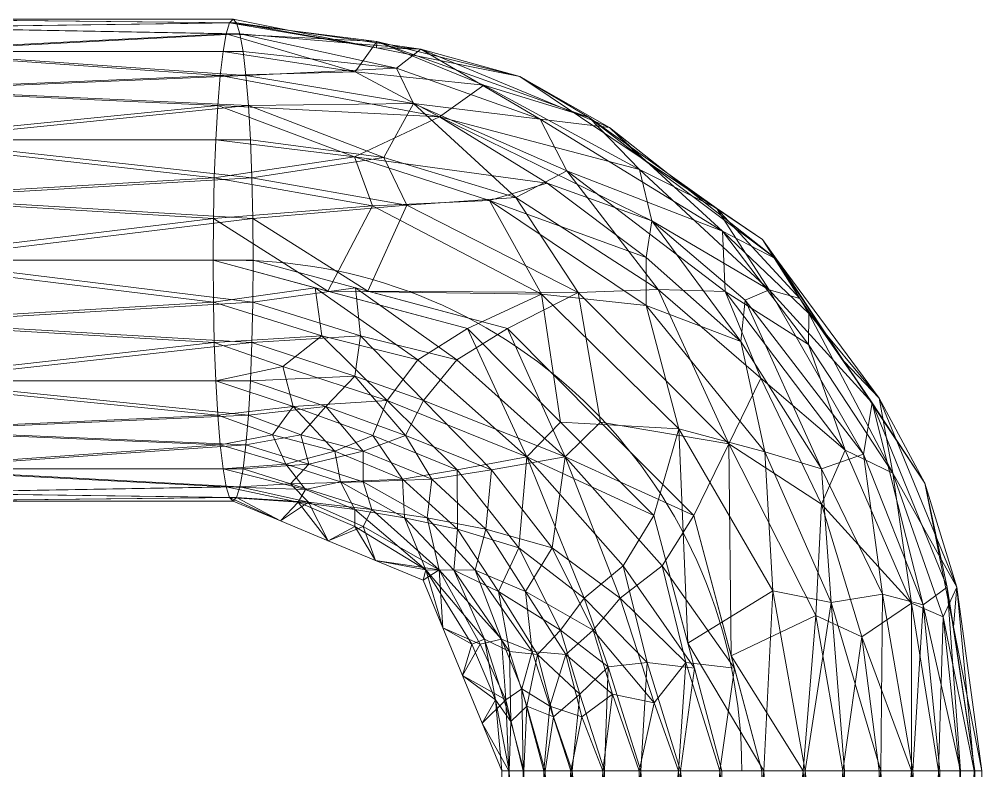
# Model space of a CAD drawing. Header units: inches. Extents: x -3326 to -59, y 8 to 1043.
# Drawn here: x -2517.471 to -2514.845, y 459.68 to 461.73 of the extents above; entities that cross this region are included whole.
import ezdxf

# ---------------------------------------------------------------- set-up
doc = ezdxf.new("R2010")
doc.units = ezdxf.units.IN
doc.header["$MEASUREMENT"] = 0
doc.layers.add('F-SPRN', color=10, linetype='Continuous', lineweight=9)
doc.layers.add('P-PIPE', color=10, linetype='Continuous', lineweight=9)

# ---------------------------------------------------------------- blocks, each defined once
blk = doc.blocks.new('Victaulic-VicPress316-Elbow 90-45deg Style P568_P571 - Standard-1244383-05 - Fourth Level')
at = {"layer": 'P-PIPE'}
blk.add_line((-1.393, 0), (-2.33, 0), dxfattribs=at)
at = {"layer": 'P-PIPE', "extrusion": (0, 0, -1)}
blk.add_arc((1.393, -1.393), 1.393, 90, 180, dxfattribs=at)
at = {"layer": 'P-PIPE'}
mesh = blk.add_polyface(dxfattribs=at)
corners = [(-2.33, 0, 0.6575), (-1.393, 0, 0.6575), (-1.393, 0.1142, 0.6475), (-1.393, 0.2249, 0.6178), (-1.393, 0.3288, 0.5694), (-1.393, 0.4226, 0.5037), (-1.393, 0.5037, 0.4226), (-1.393, 0.5694, 0.3287), (-1.393, 0.6179, 0.2249), (-1.393, 0.6475, 0.1142), (-1.393, 0.6575), (-2.33, 0.6575), (-2.33, 0.6351, 0.1702), (-2.33, 0.5694, 0.3287), (-2.33, 0.4649, 0.4649), (-2.33, 0.3287, 0.5694), (-2.33, 0.1702, 0.6351)]
mesh.append_faces([[corners[k] for k in face] for face in [(2, 0, 1)]], dxfattribs={"vtx0": -1})
mesh.append_faces([[corners[k] for k in face] for face in [(3, 15, 16), (15, 4, 5), (16, 2, 3), (15, 3, 4), (6, 13, 14), (9, 11, 12), (8, 12, 13), (13, 6, 7)]], dxfattribs={"vtx0": -1, "vtx2": -1})
mesh.append_faces([[corners[k] for k in face] for face in [(16, 0, 2), (14, 15, 5), (7, 8, 13), (8, 9, 12), (5, 6, 14)]], dxfattribs={"vtx1": -1, "vtx2": -1})
mesh.append_faces([[corners[k] for k in face] for face in [(9, 10, 11)]], dxfattribs={"vtx2": -1})
mesh = blk.add_polyface(dxfattribs=at)
corners = [(-2.33, 0.6575), (-1.393, 0.6575), (-1.393, 0.6475, -0.1142), (-1.393, 0.6178, -0.2249), (-1.393, 0.5694, -0.3288), (-1.393, 0.5037, -0.4226), (-1.393, 0.4226, -0.5037), (-1.393, 0.3287, -0.5694), (-1.393, 0.2249, -0.6179), (-1.393, 0.1142, -0.6475), (-1.393, 0, -0.6575), (-2.33, 0, -0.6575), (-2.33, 0.1702, -0.6351), (-2.33, 0.3287, -0.5694), (-2.33, 0.4649, -0.4649), (-2.33, 0.5694, -0.3287), (-2.33, 0.6351, -0.1702)]
mesh.append_faces([[corners[k] for k in face] for face in [(2, 0, 1)]], dxfattribs={"vtx0": -1})
mesh.append_faces([[corners[k] for k in face] for face in [(7, 13, 6)]], dxfattribs={"vtx0": -1, "vtx1": -1})
mesh.append_faces([[corners[k] for k in face] for face in [(3, 15, 16), (15, 4, 5), (16, 2, 3), (15, 3, 4), (6, 13, 14), (8, 12, 13), (13, 7, 8)]], dxfattribs={"vtx0": -1, "vtx2": -1})
mesh.append_faces([[corners[k] for k in face] for face in [(16, 0, 2), (14, 15, 5), (11, 12, 9), (8, 9, 12), (5, 6, 14)]], dxfattribs={"vtx1": -1, "vtx2": -1})
mesh.append_faces([[corners[k] for k in face] for face in [(9, 10, 11)]], dxfattribs={"vtx2": -1})
mesh = blk.add_polyface(dxfattribs=at)
corners = [(-1.393, 0, -0.6575), (-1.393, 0.1142, -0.6475), (-1.393, 0.2249, -0.6179), (-1.393, 0.3287, -0.5694), (-1.393, 0.4226, -0.5037), (-1.393, 0.5037, -0.4226), (-1.393, 0.5694, -0.3288), (-1.393, 0.6178, -0.2249), (-1.393, 0.6475, -0.1142), (-1.393, 0.6575), (-0.6083, 0.5014), (0.0569, 0.0569), (0.5014, -0.6083), (0.6575, -1.393), (0.6475, -1.393, -0.1142), (0.6178, -1.393, -0.2249), (0.5694, -1.393, -0.3288), (0.5037, -1.393, -0.4226), (0.4226, -1.393, -0.5037), (0.3287, -1.393, -0.5694), (0.2249, -1.393, -0.6179), (0.1142, -1.393, -0.6475), (0, -1.393, -0.6575), (-0.1866, -0.6965, -0.6575), (-0.6965, -0.1866, -0.6575), (-0.085, -0.085, -0.4729), (0.3847, -0.5808, -0.3422), (-0.5808, 0.3847, -0.3422), (-0.666, 0.1713, -0.5675), (0.1713, -0.666, -0.5675), (-0.892, 0.5758, -0.1566), (0.5758, -0.892, -0.1566), (0.4277, -0.9358, -0.4447), (-0.9358, 0.4277, -0.4447), (-1.0791, -0.0841, -0.6575), (-0.0841, -1.0791, -0.6575), (-0.9697, 0.1505, -0.6239), (0.1505, -0.9697, -0.6239), (-0.5009, -0.0877, -0.6301), (-0.0877, -0.5009, -0.6301), (-0.3768, 0.3624, -0.1694), (0.3624, -0.3768, -0.1694), (-0.0785, 0.079, -0.3088), (0.244, -0.518, -0.4667), (-0.518, 0.244, -0.4667), (0.1513, -0.23, -0.3747), (0.5242, -0.9731, -0.3284), (-0.9731, 0.5242, -0.3284), (-0.2761, -0.0798, -0.5681), (-1.0279, 0.2807, -0.5743), (0.2807, -1.0279, -0.5743), (0.0064, -0.3215, -0.5439), (-1.0007, 0.5795), (0.5795, -1.0007), (-0.4416, -0.4416, -0.6575), (-0.2757, 0.2792), (0.2792, -0.2757), (0.0809, 0.0026, -0.1638), (0.1614, -0.145, -0.2679)]
mesh.append_faces([[corners[k] for k in face] for face in [(20, 50, 19), (24, 38, 54), (6, 47, 5), (18, 32, 17), (17, 46, 16), (23, 39, 35), (16, 46, 15), (3, 49, 2), (54, 39, 23)]], dxfattribs={"vtx0": -1, "vtx1": -1})
mesh.append_faces([[corners[k] for k in face] for face in [(49, 36, 2), (33, 27, 44), (36, 49, 28), (50, 29, 32), (38, 34, 36), (28, 33, 44), (4, 33, 49), (8, 52, 30), (37, 21, 35), (33, 5, 47), (39, 29, 37), (31, 15, 46), (28, 38, 36), (35, 39, 37), (32, 26, 46), (12, 31, 41), (36, 34, 1), (32, 18, 50), (27, 30, 40), (27, 33, 47), (42, 27, 40), (32, 46, 17), (29, 43, 32), (31, 53, 14), (42, 57, 58), (40, 30, 10), (38, 28, 48), (37, 29, 50), (26, 32, 43), (41, 31, 26), (48, 44, 25), (25, 51, 48), (39, 54, 38), (27, 42, 44), (40, 55, 57), (42, 40, 57), (45, 43, 25), (56, 41, 57), (26, 43, 45), (25, 43, 51), (28, 44, 48), (25, 44, 42), (41, 26, 58), (42, 45, 25), (46, 26, 31), (47, 30, 27), (30, 47, 7), (48, 39, 38), (29, 39, 51), (28, 49, 33), (37, 50, 20), (48, 51, 39), (29, 51, 43), (45, 42, 58), (45, 58, 26), (58, 57, 41)]], dxfattribs={"vtx0": -1, "vtx1": -1, "vtx2": -1})
mesh.append_faces([[corners[k] for k in face] for face in [(30, 7, 8), (33, 4, 5), (36, 1, 2), (31, 12, 53), (40, 10, 55)]], dxfattribs={"vtx0": -1, "vtx2": -1})
mesh.append_faces([[corners[k] for k in face] for face in [(9, 52, 8), (13, 14, 53)]], dxfattribs={"vtx1": -1})
mesh.append_faces([[corners[k] for k in face] for face in [(3, 4, 49), (24, 34, 38), (20, 21, 37), (6, 7, 47), (55, 11, 57), (14, 15, 31), (56, 12, 41), (18, 19, 50), (52, 10, 30), (11, 56, 57)]], dxfattribs={"vtx1": -1, "vtx2": -1})
mesh.append_faces([[corners[k] for k in face] for face in [(34, 0, 1), (21, 22, 35)]], dxfattribs={"vtx2": -1})
mesh = blk.add_polyface(dxfattribs=at)
corners = [(0, -1.393, 0.6575), (0.1142, -1.393, 0.6475), (0.2249, -1.393, 0.6178), (0.3288, -1.393, 0.5694), (0.4226, -1.393, 0.5037), (0.5037, -1.393, 0.4226), (0.5694, -1.393, 0.3287), (0.6179, -1.393, 0.2249), (0.6475, -1.393, 0.1142), (0.6575, -1.393), (0.5014, -0.6083), (0.0569, 0.0569), (-0.6083, 0.5014), (-1.393, 0.6575), (-1.393, 0.6475, 0.1142), (-1.393, 0.6179, 0.2249), (-1.393, 0.5694, 0.3287), (-1.393, 0.5037, 0.4226), (-1.393, 0.4226, 0.5037), (-1.393, 0.3288, 0.5694), (-1.393, 0.2249, 0.6178), (-1.393, 0.1142, 0.6475), (-1.393, 0, 0.6575), (-0.6965, -0.1866, 0.6575), (-0.1866, -0.6965, 0.6575), (-0.2125, 0.1074, 0.4073), (0.3619, -0.5295, 0.3398), (0.1095, -0.5229, 0.5608), (-0.685, 0.4777, 0.2522), (-0.6441, 0.1628, 0.5665), (-0.7914, 0.3917, 0.438), (0.5758, -0.892, 0.1566), (0.4225, -0.9113, 0.4436), (0.1368, -0.902, 0.6218), (-1.0791, -0.0841, 0.6575), (-0.9597, 0.1487, 0.6236), (-0.9863, 0.5968, 0.1592), (-1.0288, 0.5144, 0.3621), (-0.4957, -0.0925, 0.6303), (0.3706, -0.3894, 0.1662), (-0.12, -0.4599, 0.6308), (0.0985, -0.0809, 0.283), (-0.2151, -0.1236, 0.5636), (0.0365, -0.2218, 0.4746), (0.5232, -0.9403, 0.3172), (0.2905, -0.9337, 0.5553), (-0.2584, 0.2473, 0.2656), (-0.4071, 0.3894, 0.133), (-0.0575, 0.1425, 0.1418), (-0.2757, 0.2792), (0.2792, -0.2757), (0.2582, -0.5696, 0.4773), (-1.0133, 0.2822, 0.5717), (-0.4929, 0.2105, 0.4832), (-0.2204, 0.0074, 0.4944), (0.5795, -1.0007), (-0.0933, -1.0448, 0.6575), (-1.0007, 0.5795), (-0.4416, -0.4416, 0.6575), (0.0414, -0.1091, 0.3863), (0.1727, -0.1041, 0.1706)]
mesh.append_faces([[corners[k] for k in face] for face in [(15, 36, 14), (6, 44, 5), (5, 32, 4), (23, 38, 34), (20, 52, 19), (3, 45, 2), (56, 40, 24), (17, 37, 16), (11, 60, 50)]], dxfattribs={"vtx0": -1, "vtx1": -1})
mesh.append_faces([[corners[k] for k in face] for face in [(37, 28, 36), (36, 57, 14), (37, 36, 15), (17, 30, 37), (46, 47, 28), (39, 41, 26), (58, 40, 38), (18, 52, 30), (52, 35, 29), (40, 27, 42), (38, 29, 35), (30, 52, 53), (46, 28, 30), (46, 25, 41), (29, 53, 52), (5, 44, 32), (39, 31, 10), (55, 31, 8), (12, 36, 47), (33, 2, 45), (45, 27, 33), (27, 51, 43), (34, 38, 35), (42, 38, 40), (42, 27, 43), (44, 26, 32), (35, 21, 34), (37, 30, 28), (39, 44, 31), (29, 38, 42), (40, 33, 27), (51, 26, 59), (60, 39, 50), (56, 33, 40), (46, 30, 25), (60, 48, 41), (53, 29, 54), (43, 54, 42), (25, 43, 59), (32, 26, 51), (26, 44, 39), (31, 44, 7), (27, 45, 51), (32, 45, 4), (47, 36, 28), (47, 46, 48), (47, 48, 49), (48, 46, 41), (59, 43, 51), (32, 51, 45), (35, 52, 20), (53, 25, 30), (25, 53, 54), (25, 54, 43), (42, 54, 29), (33, 56, 1), (59, 41, 25), (41, 59, 26), (11, 48, 60), (60, 41, 39)]], dxfattribs={"vtx0": -1, "vtx1": -1, "vtx2": -1})
mesh.append_faces([[corners[k] for k in face] for face in [(31, 7, 8), (38, 23, 58), (36, 12, 57)]], dxfattribs={"vtx0": -1, "vtx2": -1})
mesh.append_faces([[corners[k] for k in face] for face in [(9, 55, 8), (0, 1, 56), (13, 14, 57)]], dxfattribs={"vtx1": -1})
mesh.append_faces([[corners[k] for k in face] for face in [(1, 2, 33), (20, 21, 35), (6, 7, 44), (17, 18, 30), (15, 16, 37), (58, 24, 40), (3, 4, 45), (11, 49, 48), (49, 12, 47), (10, 50, 39), (18, 19, 52), (55, 10, 31)]], dxfattribs={"vtx1": -1, "vtx2": -1})
mesh.append_faces([[corners[k] for k in face] for face in [(21, 22, 34)]], dxfattribs={"vtx2": -1})
mesh = blk.add_polyface(dxfattribs=at)
corners = [(-2.33, 0, -0.6575), (-1.393, 0, -0.6575), (-1.393, -0.1142, -0.6475), (-1.393, -0.2249, -0.6178), (-1.393, -0.3288, -0.5694), (-1.393, -0.4226, -0.5037), (-1.393, -0.5037, -0.4226), (-1.393, -0.5694, -0.3287), (-1.393, -0.6179, -0.2249), (-1.393, -0.6475, -0.1142), (-1.393, -0.6575), (-2.33, -0.6575), (-2.33, -0.6351, -0.1702), (-2.33, -0.5694, -0.3287), (-2.33, -0.4649, -0.4649), (-2.33, -0.3287, -0.5694), (-2.33, -0.1702, -0.6351)]
mesh.append_faces([[corners[k] for k in face] for face in [(2, 0, 1)]], dxfattribs={"vtx0": -1})
mesh.append_faces([[corners[k] for k in face] for face in [(7, 13, 6)]], dxfattribs={"vtx0": -1, "vtx1": -1})
mesh.append_faces([[corners[k] for k in face] for face in [(3, 15, 16), (15, 4, 5), (16, 2, 3), (15, 3, 4), (6, 13, 14), (8, 12, 13), (13, 7, 8)]], dxfattribs={"vtx0": -1, "vtx2": -1})
mesh.append_faces([[corners[k] for k in face] for face in [(16, 0, 2), (14, 15, 5), (11, 12, 9), (8, 9, 12), (5, 6, 14)]], dxfattribs={"vtx1": -1, "vtx2": -1})
mesh.append_faces([[corners[k] for k in face] for face in [(9, 10, 11)]], dxfattribs={"vtx2": -1})
mesh = blk.add_polyface(dxfattribs=at)
corners = [(-2.33, -0.6575), (-1.393, -0.6575), (-1.393, -0.6475, 0.1142), (-1.393, -0.6179, 0.2249), (-1.393, -0.5694, 0.3287), (-1.393, -0.5037, 0.4226), (-1.393, -0.4226, 0.5037), (-1.393, -0.3288, 0.5694), (-1.393, -0.2249, 0.6178), (-1.393, -0.1142, 0.6475), (-1.393, 0, 0.6575), (-2.33, 0, 0.6575), (-2.33, -0.1702, 0.6351), (-2.33, -0.3287, 0.5694), (-2.33, -0.4649, 0.4649), (-2.33, -0.5694, 0.3287), (-2.33, -0.6351, 0.1702)]
mesh.append_faces([[corners[k] for k in face] for face in [(2, 0, 1)]], dxfattribs={"vtx0": -1})
mesh.append_faces([[corners[k] for k in face] for face in [(3, 15, 16), (15, 4, 5), (16, 2, 3), (15, 3, 4), (6, 13, 14), (8, 12, 13), (13, 6, 7)]], dxfattribs={"vtx0": -1, "vtx2": -1})
mesh.append_faces([[corners[k] for k in face] for face in [(16, 0, 2), (14, 15, 5), (11, 12, 9), (7, 8, 13), (8, 9, 12), (5, 6, 14)]], dxfattribs={"vtx1": -1, "vtx2": -1})
mesh.append_faces([[corners[k] for k in face] for face in [(9, 10, 11)]], dxfattribs={"vtx2": -1})
mesh = blk.add_polyface(dxfattribs=at)
corners = [(-0.6575, -1.393), (-0.6475, -1.393, 0.1142), (-0.6179, -1.393, 0.2249), (-0.5694, -1.393, 0.3287), (-0.5037, -1.393, 0.4226), (-0.4226, -1.393, 0.5037), (-0.3288, -1.393, 0.5694), (-0.2249, -1.393, 0.6178), (-0.1142, -1.393, 0.6475), (0, -1.393, 0.6575), (-0.1866, -0.6965, 0.6575), (-0.6965, -0.1866, 0.6575), (-1.393, 0, 0.6575), (-1.393, -0.1142, 0.6475), (-1.393, -0.2249, 0.6178), (-1.393, -0.3288, 0.5694), (-1.393, -0.4226, 0.5037), (-1.393, -0.5037, 0.4226), (-1.393, -0.5694, 0.3287), (-1.393, -0.6179, 0.2249), (-1.393, -0.6475, 0.1142), (-1.393, -0.6575), (-0.8729, -0.8729), (-0.7399, -0.7336, 0.4649), (-1.0367, -0.68, 0.2779), (-0.6814, -1.0339, 0.2779), (-0.9217, -0.3824, 0.5959), (-0.3824, -0.9217, 0.5959), (-1.133, -0.7652), (-0.7652, -1.133), (-1.0756, -0.5209, 0.4649), (-0.5209, -1.0756, 0.4649), (-1.1131, -0.075, 0.6575), (-0.075, -1.1131, 0.6575), (-1.2008, -0.6599, 0.1702), (-0.6602, -1.1995, 0.1702), (-1.0972, -0.2065, 0.6351), (-0.2065, -1.0972, 0.6351), (-1.184, -0.3989, 0.5386), (-1.2172, -0.5569, 0.3771), (-0.3989, -1.184, 0.5386), (-0.5569, -1.2172, 0.3771), (-0.5361, -0.5361, 0.632), (-0.8339, -0.2717, 0.6424), (-0.2717, -0.8339, 0.6424), (-1.0487, -0.7267, 0.1372), (-0.8471, -0.8449, 0.2205), (-1.0029, -0.8191), (-0.7275, -1.0474, 0.1369), (-0.8191, -1.0029), (-1.0677, -0.6049, 0.3745), (-0.8925, -0.7028, 0.3745), (-0.7594, -0.8455, 0.3516), (-0.6294, -0.9039, 0.4426), (-0.5653, -0.785, 0.5462), (-0.7323, -0.5723, 0.5631), (-0.8889, -0.5975, 0.4782), (-0.9657, -0.4779, 0.5344), (-0.6054, -1.0672, 0.3742), (-1.2463, -0.4766, 0.4649), (-0.4766, -1.2463, 0.4649), (-0.4517, -1.0091, 0.5391), (-1.263, -0.7114), (-0.7114, -1.263), (-1.2074, -0.2896, 0.5976), (-1.1717, -0.6252, 0.2819), (-0.3167, -1.1091, 0.5949), (-0.6099, -1.2584, 0.2724), (-0.4416, -0.4416, 0.6575)]
mesh.append_faces([[corners[k] for k in face] for face in [(14, 36, 13), (16, 38, 15), (18, 39, 17), (20, 34, 19), (2, 35, 1), (10, 44, 33), (22, 46, 47), (5, 60, 4)]], dxfattribs={"vtx0": -1, "vtx1": -1})
mesh.append_faces([[corners[k] for k in face] for face in [(58, 53, 52), (43, 36, 26), (40, 6, 66), (64, 36, 14), (4, 60, 41), (49, 48, 46), (34, 28, 45), (57, 56, 55), (39, 18, 65), (59, 39, 30), (16, 59, 38), (46, 52, 51), (35, 63, 1), (42, 43, 26), (60, 5, 40), (37, 33, 44), (54, 42, 55), (35, 2, 67), (31, 60, 40), (54, 53, 61), (30, 50, 56), (67, 58, 25), (34, 20, 62), (38, 26, 64), (29, 35, 48), (24, 34, 45), (36, 32, 13), (36, 64, 26), (27, 37, 44), (37, 8, 33), (26, 38, 57), (39, 50, 30), (24, 65, 34), (40, 61, 31), (27, 66, 37), (41, 31, 58), (10, 42, 44), (27, 54, 61), (36, 43, 32), (11, 43, 42), (27, 44, 42), (24, 45, 46), (45, 47, 46), (50, 24, 51), (48, 35, 25), (48, 25, 46), (50, 51, 56), (24, 50, 65), (23, 51, 52), (51, 24, 46), (23, 52, 53), (52, 46, 25), (54, 23, 53), (58, 31, 53), (23, 54, 55), (54, 27, 42), (51, 23, 56), (26, 55, 42), (30, 56, 57), (56, 23, 55), (30, 57, 38), (26, 57, 55), (41, 58, 67), (52, 25, 58), (38, 59, 30), (39, 59, 17), (41, 60, 31), (53, 31, 61), (27, 61, 66), (38, 64, 15), (34, 65, 19), (39, 65, 50), (37, 66, 7), (40, 66, 61), (35, 67, 25), (41, 67, 3)]], dxfattribs={"vtx0": -1, "vtx1": -1, "vtx2": -1})
mesh.append_faces([[corners[k] for k in face] for face in [(66, 6, 7), (46, 22, 49), (65, 18, 19), (64, 14, 15), (67, 2, 3), (45, 28, 47), (35, 29, 63), (42, 10, 68)]], dxfattribs={"vtx0": -1, "vtx2": -1})
mesh.append_faces([[corners[k] for k in face] for face in [(0, 1, 63)]], dxfattribs={"vtx1": -1})
mesh.append_faces([[corners[k] for k in face] for face in [(3, 4, 41), (68, 11, 42), (16, 17, 59), (7, 8, 37), (5, 6, 40), (11, 32, 43), (49, 29, 48), (62, 28, 34)]], dxfattribs={"vtx1": -1, "vtx2": -1})
mesh.append_faces([[corners[k] for k in face] for face in [(20, 21, 62), (8, 9, 33), (32, 12, 13)]], dxfattribs={"vtx2": -1})
mesh = blk.add_polyface(dxfattribs=at)
corners = [(-1.393, -0.6575), (-1.393, -0.6475, -0.1142), (-1.393, -0.6179, -0.2249), (-1.393, -0.5694, -0.3287), (-1.393, -0.5037, -0.4226), (-1.393, -0.4226, -0.5037), (-1.393, -0.3288, -0.5694), (-1.393, -0.2249, -0.6178), (-1.393, -0.1142, -0.6475), (-1.393, 0, -0.6575), (-0.6965, -0.1866, -0.6575), (-0.1866, -0.6965, -0.6575), (0, -1.393, -0.6575), (-0.1142, -1.393, -0.6475), (-0.2249, -1.393, -0.6178), (-0.3288, -1.393, -0.5694), (-0.4226, -1.393, -0.5037), (-0.5037, -1.393, -0.4226), (-0.5694, -1.393, -0.3287), (-0.6179, -1.393, -0.2249), (-0.6475, -1.393, -0.1142), (-0.6575, -1.393), (-0.8729, -0.8729), (-0.7399, -0.7336, -0.4649), (-1.0367, -0.68, -0.2779), (-0.6814, -1.0339, -0.2779), (-0.9217, -0.3824, -0.5959), (-0.3824, -0.9217, -0.5959), (-1.133, -0.7652), (-0.7652, -1.133), (-1.0756, -0.5209, -0.4649), (-0.5209, -1.0756, -0.4649), (-1.1131, -0.075, -0.6575), (-0.075, -1.1131, -0.6575), (-1.2008, -0.6599, -0.1702), (-0.6602, -1.1995, -0.1702), (-1.0972, -0.2065, -0.6351), (-0.2065, -1.0972, -0.6351), (-1.184, -0.3989, -0.5386), (-1.2172, -0.5569, -0.3771), (-0.3989, -1.184, -0.5386), (-0.5569, -1.2172, -0.3771), (-0.5361, -0.5361, -0.632), (-0.8339, -0.2717, -0.6424), (-0.2717, -0.8339, -0.6424), (-1.0487, -0.7267, -0.1372), (-0.8471, -0.8449, -0.2205), (-1.0029, -0.8191), (-0.7275, -1.0474, -0.1369), (-0.8191, -1.0029), (-1.0677, -0.6049, -0.3745), (-0.8925, -0.7028, -0.3745), (-0.7594, -0.8455, -0.3516), (-0.6294, -0.9039, -0.4426), (-0.5653, -0.785, -0.5462), (-0.7323, -0.5723, -0.5631), (-0.8889, -0.5975, -0.4782), (-0.9657, -0.4779, -0.5344), (-0.6054, -1.0672, -0.3742), (-1.2463, -0.4766, -0.4649), (-0.4766, -1.2463, -0.4649), (-0.4517, -1.0091, -0.5391), (-1.263, -0.7114), (-0.7114, -1.263), (-1.1091, -0.3167, -0.5949), (-1.2587, -0.6097, -0.2727), (-0.2896, -1.2074, -0.5976), (-0.6258, -1.1692, -0.2823), (-0.4416, -0.4416, -0.6575)]
mesh.append_faces([[corners[k] for k in face] for face in [(20, 35, 19), (2, 34, 1), (16, 40, 15), (17, 60, 16), (19, 67, 18), (18, 41, 17), (6, 38, 5), (10, 43, 32), (22, 46, 49), (5, 59, 4), (68, 42, 10)]], dxfattribs={"vtx0": -1, "vtx1": -1})
mesh.append_faces([[corners[k] for k in face] for face in [(45, 34, 24), (56, 50, 30), (46, 45, 24), (34, 2, 65), (38, 30, 59), (23, 54, 53), (65, 50, 24), (41, 31, 60), (61, 31, 53), (36, 32, 43), (38, 59, 5), (23, 53, 52), (66, 61, 27), (35, 20, 63), (26, 36, 43), (16, 60, 40), (4, 59, 39), (48, 35, 29), (41, 18, 67), (34, 62, 1), (14, 66, 37), (10, 42, 43), (56, 23, 51), (44, 37, 27), (50, 56, 51), (38, 6, 64), (25, 35, 48), (28, 34, 45), (36, 8, 32), (37, 33, 13), (30, 38, 57), (26, 64, 36), (39, 30, 50), (40, 31, 61), (41, 58, 31), (25, 67, 35), (23, 55, 54), (27, 42, 44), (26, 43, 42), (37, 44, 33), (11, 44, 42), (48, 49, 46), (46, 47, 45), (23, 52, 51), (48, 46, 25), (39, 50, 65), (51, 24, 50), (51, 46, 24), (46, 51, 52), (52, 25, 46), (52, 53, 58), (25, 52, 58), (53, 54, 61), (54, 42, 27), (26, 42, 55), (54, 55, 42), (30, 57, 56), (56, 55, 23), (26, 55, 57), (56, 57, 55), (64, 26, 57), (31, 58, 53), (25, 58, 67), (39, 59, 30), (40, 60, 31), (41, 60, 17), (40, 61, 66), (27, 61, 54), (36, 64, 7), (38, 64, 57), (34, 65, 24), (39, 65, 3), (37, 66, 27), (40, 66, 15), (35, 67, 19), (41, 67, 58)]], dxfattribs={"vtx0": -1, "vtx1": -1, "vtx2": -1})
mesh.append_faces([[corners[k] for k in face] for face in [(64, 6, 7), (65, 2, 3), (66, 14, 15), (48, 29, 49), (34, 28, 62)]], dxfattribs={"vtx0": -1, "vtx2": -1})
mesh.append_faces([[corners[k] for k in face] for face in [(0, 1, 62)]], dxfattribs={"vtx1": -1})
mesh.append_faces([[corners[k] for k in face] for face in [(7, 8, 36), (3, 4, 39), (13, 14, 37), (68, 11, 42), (63, 29, 35), (11, 33, 44), (22, 47, 46), (47, 28, 45)]], dxfattribs={"vtx1": -1, "vtx2": -1})
mesh.append_faces([[corners[k] for k in face] for face in [(33, 12, 13), (8, 9, 32), (20, 21, 63)]], dxfattribs={"vtx2": -1})
mesh = blk.add_polyface(dxfattribs=at)
corners = [(0, -2.33, 0.6575), (0, -1.393, 0.6575), (-0.1142, -1.393, 0.6475), (-0.2249, -1.393, 0.6178), (-0.3288, -1.393, 0.5694), (-0.4226, -1.393, 0.5037), (-0.5037, -1.393, 0.4226), (-0.5694, -1.393, 0.3287), (-0.6179, -1.393, 0.2249), (-0.6475, -1.393, 0.1142), (-0.6575, -1.393), (-0.6575, -2.33), (-0.6351, -2.33, 0.1702), (-0.5694, -2.33, 0.3287), (-0.4649, -2.33, 0.4649), (-0.3287, -2.33, 0.5694), (-0.1702, -2.33, 0.6351)]
mesh.append_faces([[corners[k] for k in face] for face in [(2, 0, 1)]], dxfattribs={"vtx0": -1})
mesh.append_faces([[corners[k] for k in face] for face in [(3, 15, 16), (15, 4, 5), (16, 2, 3), (15, 3, 4), (6, 13, 14), (9, 11, 12), (8, 12, 13), (13, 6, 7)]], dxfattribs={"vtx0": -1, "vtx2": -1})
mesh.append_faces([[corners[k] for k in face] for face in [(16, 0, 2), (14, 15, 5), (7, 8, 13), (8, 9, 12), (5, 6, 14)]], dxfattribs={"vtx1": -1, "vtx2": -1})
mesh.append_faces([[corners[k] for k in face] for face in [(9, 10, 11)]], dxfattribs={"vtx2": -1})
mesh = blk.add_polyface(dxfattribs=at)
corners = [(-0.6575, -2.33), (-0.6575, -1.393), (-0.6475, -1.393, -0.1142), (-0.6179, -1.393, -0.2249), (-0.5694, -1.393, -0.3287), (-0.5037, -1.393, -0.4226), (-0.4226, -1.393, -0.5037), (-0.3288, -1.393, -0.5694), (-0.2249, -1.393, -0.6178), (-0.1142, -1.393, -0.6475), (0, -1.393, -0.6575), (0, -2.33, -0.6575), (-0.1702, -2.33, -0.6351), (-0.3287, -2.33, -0.5694), (-0.4649, -2.33, -0.4649), (-0.5694, -2.33, -0.3287), (-0.6351, -2.33, -0.1702)]
mesh.append_faces([[corners[k] for k in face] for face in [(2, 0, 1)]], dxfattribs={"vtx0": -1})
mesh.append_faces([[corners[k] for k in face] for face in [(7, 13, 6)]], dxfattribs={"vtx0": -1, "vtx1": -1})
mesh.append_faces([[corners[k] for k in face] for face in [(3, 15, 16), (15, 4, 5), (16, 2, 3), (15, 3, 4), (6, 13, 14), (8, 12, 13), (13, 7, 8)]], dxfattribs={"vtx0": -1, "vtx2": -1})
mesh.append_faces([[corners[k] for k in face] for face in [(16, 0, 2), (14, 15, 5), (11, 12, 9), (8, 9, 12), (5, 6, 14)]], dxfattribs={"vtx1": -1, "vtx2": -1})
mesh.append_faces([[corners[k] for k in face] for face in [(9, 10, 11)]], dxfattribs={"vtx2": -1})
mesh = blk.add_polyface(dxfattribs=at)
corners = [(0, -2.33, -0.6575), (0, -1.393, -0.6575), (0.1142, -1.393, -0.6475), (0.2249, -1.393, -0.6179), (0.3287, -1.393, -0.5694), (0.4226, -1.393, -0.5037), (0.5037, -1.393, -0.4226), (0.5694, -1.393, -0.3288), (0.6178, -1.393, -0.2249), (0.6475, -1.393, -0.1142), (0.6575, -1.393), (0.6575, -2.33), (0.6351, -2.33, -0.1702), (0.5694, -2.33, -0.3287), (0.4649, -2.33, -0.4649), (0.3287, -2.33, -0.5694), (0.1702, -2.33, -0.6351)]
mesh.append_faces([[corners[k] for k in face] for face in [(2, 0, 1)]], dxfattribs={"vtx0": -1})
mesh.append_faces([[corners[k] for k in face] for face in [(7, 13, 6)]], dxfattribs={"vtx0": -1, "vtx1": -1})
mesh.append_faces([[corners[k] for k in face] for face in [(3, 15, 16), (15, 4, 5), (16, 2, 3), (15, 3, 4), (6, 13, 14), (8, 12, 13), (13, 7, 8)]], dxfattribs={"vtx0": -1, "vtx2": -1})
mesh.append_faces([[corners[k] for k in face] for face in [(16, 0, 2), (14, 15, 5), (11, 12, 9), (8, 9, 12), (5, 6, 14)]], dxfattribs={"vtx1": -1, "vtx2": -1})
mesh.append_faces([[corners[k] for k in face] for face in [(9, 10, 11)]], dxfattribs={"vtx2": -1})
mesh = blk.add_polyface(dxfattribs=at)
corners = [(0.6575, -2.33), (0.6575, -1.393), (0.6475, -1.393, 0.1142), (0.6179, -1.393, 0.2249), (0.5694, -1.393, 0.3287), (0.5037, -1.393, 0.4226), (0.4226, -1.393, 0.5037), (0.3288, -1.393, 0.5694), (0.2249, -1.393, 0.6178), (0.1142, -1.393, 0.6475), (0, -1.393, 0.6575), (0, -2.33, 0.6575), (0.1702, -2.33, 0.6351), (0.3287, -2.33, 0.5694), (0.4649, -2.33, 0.4649), (0.5694, -2.33, 0.3287), (0.6351, -2.33, 0.1702)]
mesh.append_faces([[corners[k] for k in face] for face in [(2, 0, 1)]], dxfattribs={"vtx0": -1})
mesh.append_faces([[corners[k] for k in face] for face in [(3, 15, 16), (15, 4, 5), (16, 2, 3), (15, 3, 4), (6, 13, 14), (8, 12, 13), (13, 6, 7)]], dxfattribs={"vtx0": -1, "vtx2": -1})
mesh.append_faces([[corners[k] for k in face] for face in [(16, 0, 2), (14, 15, 5), (11, 12, 9), (7, 8, 13), (8, 9, 12), (5, 6, 14)]], dxfattribs={"vtx1": -1, "vtx2": -1})
mesh.append_faces([[corners[k] for k in face] for face in [(9, 10, 11)]], dxfattribs={"vtx2": -1})

msp = doc.modelspace()

# ---------------------------------------------------------------- linework, layer by layer
at = {"layer": 'F-SPRN', "color": 1}
msp.add_line((-2517.822, 461.0725, 963.8065), (-2516.8882, 461.0725, 963.8843), dxfattribs=at)
at = {"layer": 'F-SPRN', "color": 1, "extrusion": (0.083045, 0, -0.996546)}
msp.add_arc((459.6795, -2428.148, -1169.571), 1.393, 0, 90, dxfattribs=at)

# ---------------------------------------------------------------- block references
at = {"layer": 'F-SPRN', "color": 1, "extrusion": (-0.083045, 0, 0.996546), "rotation": 90}
msp.add_blockref('Victaulic-VicPress316-Elbow 90-45deg Style P568_P571 - Standard-1244383-05 - Fourth Level', (-461.0725, -2426.755, 1169.571), dxfattribs=at)

doc.saveas('drawing.dxf')
